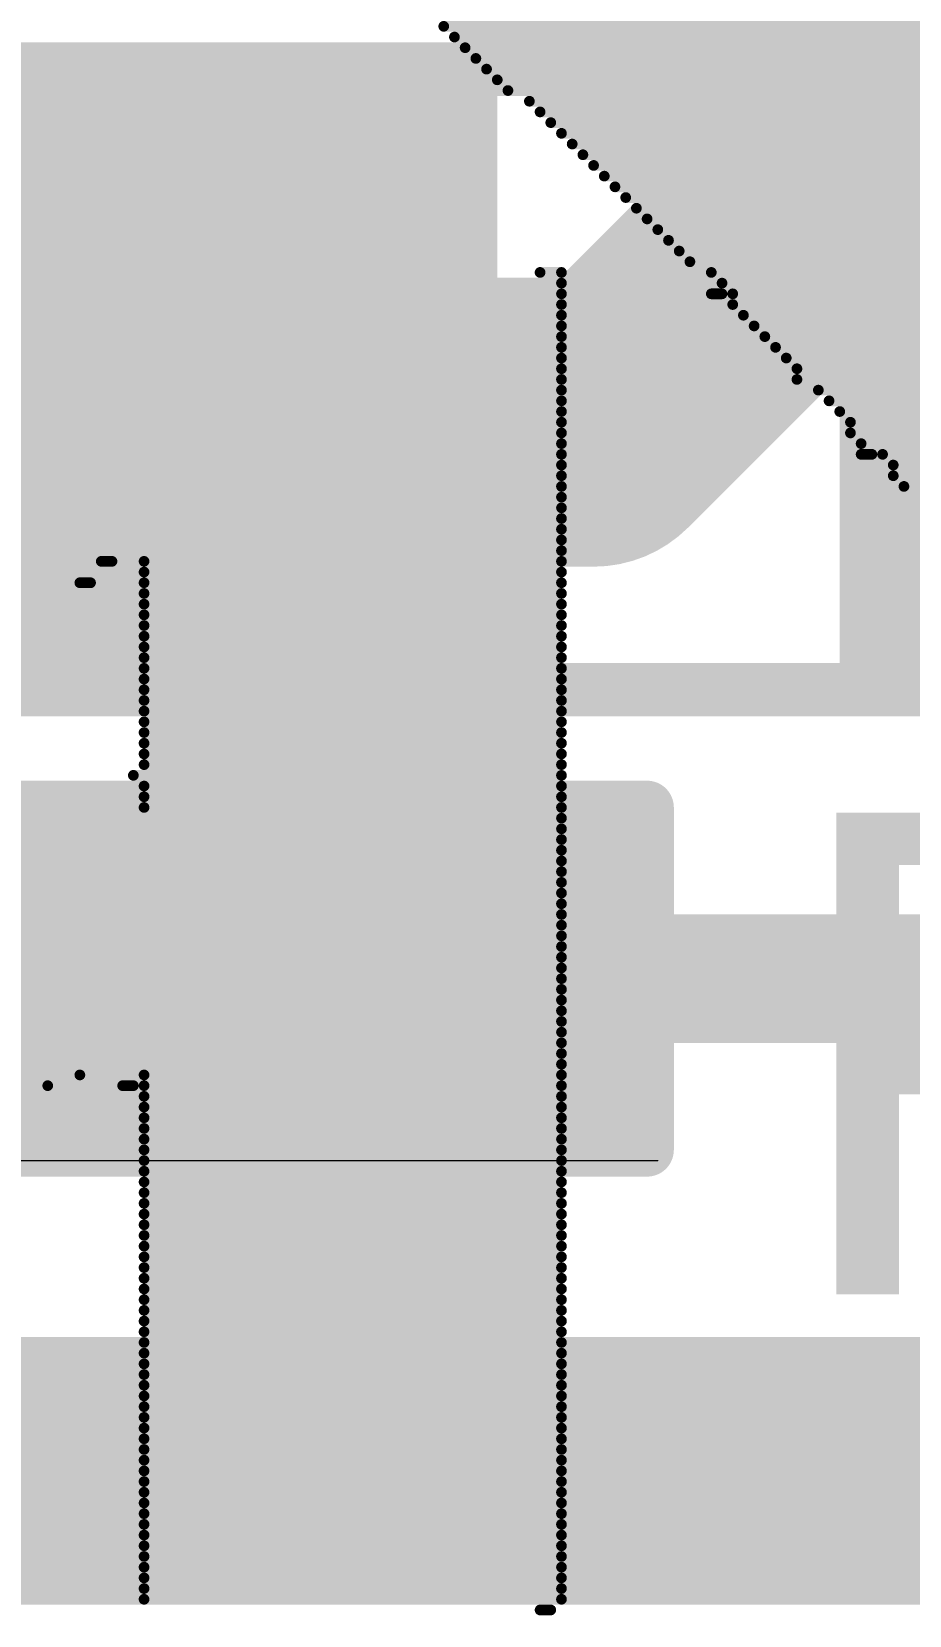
# Model space of a CAD drawing. Header units: millimetres. Extents: x -0.12 to 2.11, y 0 to 1.55.
# Drawn here: x 1.6295 to 1.7115, y 0.6885 to 0.8365 of the extents above; entities that cross this region are included whole.
import ezdxf

# ---------------------------------------------------------------- set-up
doc = ezdxf.new("R2010")
doc.units = ezdxf.units.MM
doc.header["$MEASUREMENT"] = 0
for name, color, linetype in [('BottomLayer', 5, 'Continuous'), ('BottomOverlay', 54, 'Continuous'), ('TopLayer', 1, 'Continuous'), ('TopOverlay', 2, 'Continuous'), ('TopPaste', 8, 'Continuous'), ('TopSolder', 216, 'Continuous')]:
    doc.layers.add(name, color=color, linetype=linetype)
doc.styles.add('Arial', font='', dxfattribs={"height": 0.2})
doc.styles.get('Arial').set_extended_font_data('Arial')

# ---------------------------------------------------------------- blocks, each defined once
blk = doc.blocks.new('RES_0805_1')
at = {"layer": 'TopLayer'}
for points in [[(-0.06, 0.025), (-0.02, 0.025), (-0.02, -0.025), (-0.06, -0.025)], [(0.02, 0.025), (0.06, 0.025), (0.06, -0.025), (0.02, -0.025)]]:
    blk.add_hatch(color=1, dxfattribs=at).paths.add_polyline_path(points)
at = {"layer": 'TopPaste'}
for points in [[(-0.06, 0.025), (-0.02, 0.025), (-0.02, -0.025), (-0.06, -0.025)], [(0.02, 0.025), (0.06, 0.025), (0.06, -0.025), (0.02, -0.025)]]:
    blk.add_hatch(color=8, dxfattribs=at).paths.add_polyline_path(points)
at = {"layer": 'TopSolder'}
for points in [[(-0.064, 0.029), (-0.016, 0.029), (-0.016, -0.029), (-0.064, -0.029)], [(0.016, 0.029), (0.064, 0.029), (0.064, -0.029), (0.016, -0.029)]]:
    blk.add_hatch(color=216, dxfattribs=at).paths.add_polyline_path(points)
at = {"layer": 'TopOverlay', "const_width": 0.005}
for points in [[(-0.064, -0.029), (-0.064, 0.029)], [(-0.064, 0.029), (0.064, 0.029)], [(0.064, -0.029), (0.064, 0.029)], [(-0.064, -0.029), (0.064, -0.029)]]:
    blk.add_lwpolyline(points, dxfattribs=at)
at = {"layer": 'TopOverlay', "const_width": 0.0025}
for points in [[(-0.06525, 0.029, 1), (-0.06275, 0.029, 1)], [(-0.06525, 0.029, 1), (-0.06275, 0.029, 1)], [(0.06275, 0.029, 1), (0.06525, 0.029, 1)], [(0.06275, 0.029, 1), (0.06525, 0.029, 1)], [(-0.06525, -0.029, 1), (-0.06275, -0.029, 1)], [(-0.06525, -0.029, 1), (-0.06275, -0.029, 1)], [(0.06275, -0.029, 1), (0.06525, -0.029, 1)], [(0.06275, -0.029, 1), (0.06525, -0.029, 1)]]:
    blk.add_lwpolyline(points, format="xyb", close=True, dxfattribs=at)
blk = doc.blocks.new('R__0402_5')
at = {"layer": 'TopLayer'}
for points in [[(-0.0275, -0.0125), (-0.0275, 0.0125), (-0.0095, 0.0125), (-0.0095, -0.0125)], [(0.0095, -0.0125), (0.0095, 0.0125), (0.0275, 0.0125), (0.0275, -0.0125)]]:
    blk.add_hatch(color=1, dxfattribs=at).paths.add_polyline_path(points)
at = {"layer": 'TopPaste'}
for points in [[(-0.0275, -0.0125), (-0.0275, 0.0125), (-0.0095, 0.0125), (-0.0095, -0.0125)], [(0.0095, -0.0125), (0.0095, 0.0125), (0.0275, 0.0125), (0.0275, -0.0125)]]:
    blk.add_hatch(color=8, dxfattribs=at).paths.add_polyline_path(points)
at = {"layer": 'TopSolder'}
for points in [[(-0.0315, -0.0165), (-0.0315, 0.0165), (-0.0055, 0.0165), (-0.0055, -0.0165)], [(0.0055, -0.0165), (0.0055, 0.0165), (0.0315, 0.0165), (0.0315, -0.0165)]]:
    blk.add_hatch(color=216, dxfattribs=at).paths.add_polyline_path(points)
at = {"layer": 'TopOverlay'}
for points, const_width in [([(-0.031, 0.016), (0.031, 0.016)], 0.005), ([(-0.031, -0.016), (-0.031, 0.016)], 0.005), ([(0.031, -0.016), (0.031, 0.016)], 0.005), ([(-0.031, -0.016), (0.031, -0.016)], 0.005), ([(-0.032, -0.017), (0.032, -0.017)], 0.000127)]:
    blk.add_lwpolyline(points, dxfattribs=dict(at, const_width=const_width))
for points, const_width in [([(-0.03225, 0.016, 1), (-0.02975, 0.016, 1)], 0.0025), ([(-0.03225, 0.016, 1), (-0.02975, 0.016, 1)], 0.0025), ([(0.02975, 0.016, 1), (0.03225, 0.016, 1)], 0.0025), ([(0.02975, 0.016, 1), (0.03225, 0.016, 1)], 0.0025), ([(-0.03225, -0.016, 1), (-0.02975, -0.016, 1)], 0.0025), ([(-0.03225, -0.016, 1), (-0.02975, -0.016, 1)], 0.0025), ([(0.02975, -0.016, 1), (0.03225, -0.016, 1)], 0.0025), ([(0.02975, -0.016, 1), (0.03225, -0.016, 1)], 0.0025), ([(-0.03203, -0.017, 1), (-0.03197, -0.017, 1)], 0.0000635), ([(0.03197, -0.017, 1), (0.03203, -0.017, 1)], 0.0000635)]:
    blk.add_lwpolyline(points, format="xyb", close=True, dxfattribs=dict(at, const_width=const_width))

msp = doc.modelspace()

# ---------------------------------------------------------------- hatches: boundary and pattern name
at = {"layer": 'TopLayer'}
msp.add_hatch(color=1, dxfattribs=at).paths.add_polyline_path([(1.559, 0.777), (1.671, 0.777), (1.671, 0.835), (1.559, 0.835)])

# ---------------------------------------------------------------- linework, layer by layer
at = {"layer": 'BottomLayer', "const_width": 0.025}
for points in [[(1.682, 0.799), (1.72821, 0.84521)], [(1.322, 0.799), (1.682, 0.799)], [(1.54, 0.702), (1.86, 0.702)]]:
    msp.add_lwpolyline(points, dxfattribs=at)
at = {"layer": 'BottomLayer', "const_width": 0.0125}
msp.add_lwpolyline([(1.67575, 0.799, 1), (1.68825, 0.799, 1)], format="xyb", close=True, dxfattribs=at)
msp.add_lwpolyline([(1.67575, 0.799, 1), (1.68825, 0.799, 1)], format="xyb", close=True, dxfattribs=at)
at = {"layer": 'BottomOverlay', "const_width": 0.001}
for points in [[(1.668, 0.837), (1.785, 0.837)], [(1.669, 0.836), (1.786, 0.836)], [(1.67, 0.835), (1.787, 0.835)], [(1.671, 0.834), (1.789, 0.834)], [(1.672, 0.833), (1.789, 0.833)], [(1.673, 0.832), (1.789, 0.832)], [(1.674, 0.831), (1.79, 0.831)], [(1.676, 0.83), (1.791, 0.83)], [(1.677, 0.829), (1.792, 0.829)], [(1.678, 0.828), (1.793, 0.828)], [(1.679, 0.827), (1.795, 0.827)], [(1.68, 0.826), (1.796, 0.826)], [(1.681, 0.825), (1.796, 0.825)], [(1.682, 0.824), (1.797, 0.824)], [(1.683, 0.823), (1.797, 0.823)], [(1.684, 0.822), (1.798, 0.822)], [(1.685, 0.821), (1.799, 0.821)], [(1.686, 0.82), (1.8, 0.82)], [(1.687, 0.819), (1.8, 0.819)], [(1.688, 0.818), (1.801, 0.818)], [(1.689, 0.817), (1.803, 0.817)], [(1.69, 0.816), (1.802, 0.816)], [(1.691, 0.815), (1.803, 0.815)], [(1.677, 0.814), (1.679, 0.814)], [(1.693, 0.814), (1.804, 0.814)], [(1.597, 0.813), (1.679, 0.813)], [(1.694, 0.813), (1.805, 0.813)], [(1.588, 0.811), (1.679, 0.811)], [(1.591, 0.812), (1.679, 0.812)], [(1.693, 0.812), (1.694, 0.812)], [(1.695, 0.812), (1.805, 0.812)], [(1.695, 0.811), (1.806, 0.811)], [(1.584, 0.81), (1.679, 0.81)], [(1.696, 0.81), (1.807, 0.81)], [(1.581, 0.808), (1.679, 0.808)], [(1.583, 0.809), (1.679, 0.809)], [(1.697, 0.809), (1.807, 0.809)], [(1.698, 0.808), (1.807, 0.808)], [(1.58, 0.807), (1.679, 0.807)], [(1.699, 0.807), (1.808, 0.807)], [(1.577, 0.805), (1.679, 0.805)], [(1.578, 0.806), (1.679, 0.806)], [(1.7, 0.806), (1.808, 0.806)], [(1.701, 0.805), (1.808, 0.805)], [(1.576, 0.804), (1.679, 0.804)], [(1.701, 0.804), (1.913, 0.804)], [(1.574, 0.802), (1.679, 0.802)], [(1.575, 0.803), (1.679, 0.803)], [(1.703, 0.803), (1.913, 0.803)], [(1.704, 0.802), (1.914, 0.802)], [(1.573, 0.801), (1.679, 0.801)], [(1.705, 0.801), (1.914, 0.801)], [(1.572, 0.799), (1.679, 0.799)], [(1.573, 0.8), (1.679, 0.8)], [(1.706, 0.8), (1.914, 0.8)], [(1.706, 0.799), (1.914, 0.799)], [(1.571, 0.798), (1.679, 0.798)], [(1.707, 0.798), (1.914, 0.798)], [(1.57, 0.796), (1.679, 0.796)], [(1.571, 0.797), (1.679, 0.797)], [(1.707, 0.797), (1.708, 0.797)], [(1.709, 0.797), (1.914, 0.797)], [(1.71, 0.796), (1.914, 0.796)], [(1.569, 0.795), (1.679, 0.795)], [(1.71, 0.795), (1.914, 0.795)], [(1.569, 0.794), (1.679, 0.794)], [(1.569, 0.793), (1.679, 0.793)], [(1.711, 0.794), (1.914, 0.794)], [(1.712, 0.793), (1.914, 0.793)], [(1.568, 0.792), (1.679, 0.792)], [(1.568, 0.791), (1.679, 0.791)], [(1.568, 0.79), (1.679, 0.79)], [(1.567, 0.789), (1.679, 0.789)], [(1.567, 0.788), (1.679, 0.788)], [(1.636, 0.787), (1.637, 0.787)], [(1.64, 0.787), (1.679, 0.787)], [(1.64, 0.786), (1.679, 0.786)], [(1.634, 0.785), (1.635, 0.785)], [(1.64, 0.785), (1.679, 0.785)], [(1.64, 0.784), (1.679, 0.784)], [(1.64, 0.783), (1.679, 0.783)], [(1.64, 0.782), (1.679, 0.782)], [(1.64, 0.781), (1.679, 0.781)], [(1.64, 0.78), (1.679, 0.78)], [(1.64, 0.779), (1.679, 0.779)], [(1.64, 0.778), (1.679, 0.778)], [(1.64, 0.777), (1.679, 0.777)], [(1.64, 0.776), (1.679, 0.776)], [(1.64, 0.775), (1.679, 0.775)], [(1.64, 0.774), (1.679, 0.774)], [(1.64, 0.773), (1.679, 0.773)], [(1.64, 0.772), (1.679, 0.772)], [(1.64, 0.771), (1.679, 0.771)], [(1.64, 0.77), (1.679, 0.77)], [(1.64, 0.769), (1.679, 0.769)], [(1.64, 0.768), (1.679, 0.768)], [(1.639, 0.767), (1.679, 0.767)], [(1.64, 0.766), (1.679, 0.766)], [(1.64, 0.765), (1.679, 0.765)], [(1.64, 0.764), (1.679, 0.764)], [(1.569, 0.763), (1.679, 0.763)], [(1.569, 0.762), (1.679, 0.762)], [(1.571, 0.761), (1.679, 0.761)], [(1.571, 0.76), (1.679, 0.76)], [(1.572, 0.759), (1.679, 0.759)], [(1.573, 0.758), (1.679, 0.758)], [(1.573, 0.757), (1.679, 0.757)], [(1.574, 0.756), (1.679, 0.756)], [(1.575, 0.755), (1.679, 0.755)], [(1.576, 0.754), (1.679, 0.754)], [(1.577, 0.753), (1.679, 0.753)], [(1.578, 0.752), (1.679, 0.752)], [(1.577, 0.751), (1.679, 0.751)], [(1.581, 0.75), (1.679, 0.75)], [(1.582, 0.749), (1.679, 0.749)], [(1.584, 0.748), (1.679, 0.748)], [(1.586, 0.747), (1.679, 0.747)], [(1.588, 0.746), (1.679, 0.746)], [(1.592, 0.745), (1.679, 0.745)], [(1.594, 0.744), (1.679, 0.744)], [(1.592, 0.743), (1.679, 0.743)], [(1.586, 0.741), (1.679, 0.741)], [(1.589, 0.742), (1.679, 0.742)], [(1.586, 0.74), (1.679, 0.74)], [(1.585, 0.739), (1.634, 0.739)], [(1.64, 0.739), (1.679, 0.739)], [(1.584, 0.738), (1.631, 0.738)], [(1.638, 0.738), (1.639, 0.738)], [(1.64, 0.738), (1.679, 0.738)], [(1.64, 0.737), (1.679, 0.737)], [(1.64, 0.736), (1.679, 0.736)], [(1.64, 0.735), (1.679, 0.735)], [(1.64, 0.734), (1.679, 0.734)], [(1.64, 0.733), (1.679, 0.733)], [(1.64, 0.732), (1.679, 0.732)], [(1.64, 0.731), (1.679, 0.731)], [(1.64, 0.73), (1.679, 0.73)], [(1.64, 0.729), (1.679, 0.729)], [(1.64, 0.728), (1.679, 0.728)], [(1.64, 0.727), (1.679, 0.727)], [(1.64, 0.726), (1.679, 0.726)], [(1.64, 0.725), (1.679, 0.725)], [(1.64, 0.724), (1.679, 0.724)], [(1.64, 0.723), (1.679, 0.723)], [(1.64, 0.722), (1.679, 0.722)], [(1.64, 0.721), (1.679, 0.721)], [(1.64, 0.72), (1.679, 0.72)], [(1.64, 0.719), (1.679, 0.719)], [(1.64, 0.718), (1.679, 0.718)], [(1.64, 0.717), (1.679, 0.717)], [(1.64, 0.716), (1.679, 0.716)], [(1.64, 0.715), (1.679, 0.715)], [(1.64, 0.714), (1.679, 0.714)], [(1.64, 0.713), (1.679, 0.713)], [(1.64, 0.712), (1.679, 0.712)], [(1.64, 0.711), (1.679, 0.711)], [(1.64, 0.71), (1.679, 0.71)], [(1.64, 0.709), (1.679, 0.709)], [(1.64, 0.708), (1.679, 0.708)], [(1.64, 0.707), (1.679, 0.707)], [(1.64, 0.706), (1.679, 0.706)], [(1.64, 0.705), (1.679, 0.705)], [(1.64, 0.704), (1.679, 0.704)], [(1.64, 0.703), (1.679, 0.703)], [(1.64, 0.702), (1.679, 0.702)], [(1.64, 0.701), (1.679, 0.701)], [(1.64, 0.7), (1.679, 0.7)], [(1.64, 0.699), (1.679, 0.699)], [(1.64, 0.698), (1.679, 0.698)], [(1.64, 0.697), (1.679, 0.697)], [(1.64, 0.696), (1.679, 0.696)], [(1.64, 0.695), (1.679, 0.695)], [(1.64, 0.694), (1.679, 0.694)], [(1.64, 0.693), (1.679, 0.693)], [(1.64, 0.692), (1.679, 0.692)], [(1.64, 0.691), (1.679, 0.691)], [(1.64, 0.69), (1.679, 0.69)], [(1.677, 0.689), (1.678, 0.689)]]:
    msp.add_lwpolyline(points, dxfattribs=at)
at = {"layer": 'BottomOverlay', "const_width": 0.0005}
for points in [[(1.66775, 0.837, 1), (1.66825, 0.837, 1)], [(1.66875, 0.836, 1), (1.66925, 0.836, 1)], [(1.66975, 0.835, 1), (1.67025, 0.835, 1)], [(1.67075, 0.834, 1), (1.67125, 0.834, 1)], [(1.67175, 0.833, 1), (1.67225, 0.833, 1)], [(1.67275, 0.832, 1), (1.67325, 0.832, 1)], [(1.67375, 0.831, 1), (1.67425, 0.831, 1)], [(1.67575, 0.83, 1), (1.67625, 0.83, 1)], [(1.67675, 0.829, 1), (1.67725, 0.829, 1)], [(1.67775, 0.828, 1), (1.67825, 0.828, 1)], [(1.67875, 0.827, 1), (1.67925, 0.827, 1)], [(1.67975, 0.826, 1), (1.68025, 0.826, 1)], [(1.68075, 0.825, 1), (1.68125, 0.825, 1)], [(1.68175, 0.824, 1), (1.68225, 0.824, 1)], [(1.68275, 0.823, 1), (1.68325, 0.823, 1)], [(1.68375, 0.822, 1), (1.68425, 0.822, 1)], [(1.68475, 0.821, 1), (1.68525, 0.821, 1)], [(1.68575, 0.82, 1), (1.68625, 0.82, 1)], [(1.68675, 0.819, 1), (1.68725, 0.819, 1)], [(1.68775, 0.818, 1), (1.68825, 0.818, 1)], [(1.68875, 0.817, 1), (1.68925, 0.817, 1)], [(1.68975, 0.816, 1), (1.69025, 0.816, 1)], [(1.69075, 0.815, 1), (1.69125, 0.815, 1)], [(1.67675, 0.814, 1), (1.67725, 0.814, 1)], [(1.67875, 0.814, 1), (1.67925, 0.814, 1)], [(1.69275, 0.814, 1), (1.69325, 0.814, 1)], [(1.67875, 0.813, 1), (1.67925, 0.813, 1)], [(1.69375, 0.813, 1), (1.69425, 0.813, 1)], [(1.67875, 0.812, 1), (1.67925, 0.812, 1)], [(1.67875, 0.811, 1), (1.67925, 0.811, 1)], [(1.69275, 0.812, 1), (1.69325, 0.812, 1)], [(1.69375, 0.812, 1), (1.69425, 0.812, 1)], [(1.69475, 0.812, 1), (1.69525, 0.812, 1)], [(1.69475, 0.811, 1), (1.69525, 0.811, 1)], [(1.67875, 0.81, 1), (1.67925, 0.81, 1)], [(1.69575, 0.81, 1), (1.69625, 0.81, 1)], [(1.67875, 0.809, 1), (1.67925, 0.809, 1)], [(1.67875, 0.808, 1), (1.67925, 0.808, 1)], [(1.69675, 0.809, 1), (1.69725, 0.809, 1)], [(1.69775, 0.808, 1), (1.69825, 0.808, 1)], [(1.67875, 0.807, 1), (1.67925, 0.807, 1)], [(1.69875, 0.807, 1), (1.69925, 0.807, 1)], [(1.67875, 0.806, 1), (1.67925, 0.806, 1)], [(1.67875, 0.805, 1), (1.67925, 0.805, 1)], [(1.69975, 0.806, 1), (1.70025, 0.806, 1)], [(1.70075, 0.805, 1), (1.70125, 0.805, 1)], [(1.67875, 0.804, 1), (1.67925, 0.804, 1)], [(1.70075, 0.804, 1), (1.70125, 0.804, 1)], [(1.67875, 0.803, 1), (1.67925, 0.803, 1)], [(1.67875, 0.802, 1), (1.67925, 0.802, 1)], [(1.70275, 0.803, 1), (1.70325, 0.803, 1)], [(1.70375, 0.802, 1), (1.70425, 0.802, 1)], [(1.67875, 0.801, 1), (1.67925, 0.801, 1)], [(1.70475, 0.801, 1), (1.70525, 0.801, 1)], [(1.67875, 0.8, 1), (1.67925, 0.8, 1)], [(1.67875, 0.799, 1), (1.67925, 0.799, 1)], [(1.70575, 0.8, 1), (1.70625, 0.8, 1)], [(1.70575, 0.799, 1), (1.70625, 0.799, 1)], [(1.67875, 0.798, 1), (1.67925, 0.798, 1)], [(1.70675, 0.798, 1), (1.70725, 0.798, 1)], [(1.67875, 0.797, 1), (1.67925, 0.797, 1)], [(1.67875, 0.796, 1), (1.67925, 0.796, 1)], [(1.70675, 0.797, 1), (1.70725, 0.797, 1)], [(1.70775, 0.797, 1), (1.70825, 0.797, 1)], [(1.70875, 0.797, 1), (1.70925, 0.797, 1)], [(1.70975, 0.796, 1), (1.71025, 0.796, 1)], [(1.67875, 0.795, 1), (1.67925, 0.795, 1)], [(1.70975, 0.795, 1), (1.71025, 0.795, 1)], [(1.67875, 0.794, 1), (1.67925, 0.794, 1)], [(1.67875, 0.793, 1), (1.67925, 0.793, 1)], [(1.71075, 0.794, 1), (1.71125, 0.794, 1)], [(1.67875, 0.792, 1), (1.67925, 0.792, 1)], [(1.67875, 0.791, 1), (1.67925, 0.791, 1)], [(1.67875, 0.79, 1), (1.67925, 0.79, 1)], [(1.67875, 0.789, 1), (1.67925, 0.789, 1)], [(1.63575, 0.787, 1), (1.63625, 0.787, 1)], [(1.63675, 0.787, 1), (1.63725, 0.787, 1)], [(1.63975, 0.787, 1), (1.64025, 0.787, 1)], [(1.67875, 0.788, 1), (1.67925, 0.788, 1)], [(1.67875, 0.787, 1), (1.67925, 0.787, 1)], [(1.63975, 0.786, 1), (1.64025, 0.786, 1)], [(1.67875, 0.786, 1), (1.67925, 0.786, 1)], [(1.63375, 0.785, 1), (1.63425, 0.785, 1)], [(1.63475, 0.785, 1), (1.63525, 0.785, 1)], [(1.63975, 0.785, 1), (1.64025, 0.785, 1)], [(1.63975, 0.784, 1), (1.64025, 0.784, 1)], [(1.67875, 0.785, 1), (1.67925, 0.785, 1)], [(1.67875, 0.784, 1), (1.67925, 0.784, 1)], [(1.63975, 0.783, 1), (1.64025, 0.783, 1)], [(1.67875, 0.783, 1), (1.67925, 0.783, 1)], [(1.63975, 0.782, 1), (1.64025, 0.782, 1)], [(1.63975, 0.781, 1), (1.64025, 0.781, 1)], [(1.67875, 0.782, 1), (1.67925, 0.782, 1)], [(1.67875, 0.781, 1), (1.67925, 0.781, 1)], [(1.63975, 0.78, 1), (1.64025, 0.78, 1)], [(1.67875, 0.78, 1), (1.67925, 0.78, 1)], [(1.63975, 0.779, 1), (1.64025, 0.779, 1)], [(1.63975, 0.778, 1), (1.64025, 0.778, 1)], [(1.67875, 0.779, 1), (1.67925, 0.779, 1)], [(1.67875, 0.778, 1), (1.67925, 0.778, 1)], [(1.63975, 0.777, 1), (1.64025, 0.777, 1)], [(1.67875, 0.777, 1), (1.67925, 0.777, 1)], [(1.63975, 0.776, 1), (1.64025, 0.776, 1)], [(1.67875, 0.776, 1), (1.67925, 0.776, 1)], [(1.63975, 0.775, 1), (1.64025, 0.775, 1)], [(1.63975, 0.774, 1), (1.64025, 0.774, 1)], [(1.67875, 0.775, 1), (1.67925, 0.775, 1)], [(1.67875, 0.774, 1), (1.67925, 0.774, 1)], [(1.63975, 0.773, 1), (1.64025, 0.773, 1)], [(1.67875, 0.773, 1), (1.67925, 0.773, 1)], [(1.63975, 0.772, 1), (1.64025, 0.772, 1)], [(1.63975, 0.771, 1), (1.64025, 0.771, 1)], [(1.67875, 0.772, 1), (1.67925, 0.772, 1)], [(1.67875, 0.771, 1), (1.67925, 0.771, 1)], [(1.63975, 0.77, 1), (1.64025, 0.77, 1)], [(1.67875, 0.77, 1), (1.67925, 0.77, 1)], [(1.63975, 0.769, 1), (1.64025, 0.769, 1)], [(1.63975, 0.768, 1), (1.64025, 0.768, 1)], [(1.67875, 0.769, 1), (1.67925, 0.769, 1)], [(1.67875, 0.768, 1), (1.67925, 0.768, 1)], [(1.63875, 0.767, 1), (1.63925, 0.767, 1)], [(1.67875, 0.767, 1), (1.67925, 0.767, 1)], [(1.63975, 0.766, 1), (1.64025, 0.766, 1)], [(1.63975, 0.765, 1), (1.64025, 0.765, 1)], [(1.67875, 0.766, 1), (1.67925, 0.766, 1)], [(1.67875, 0.765, 1), (1.67925, 0.765, 1)], [(1.63975, 0.764, 1), (1.64025, 0.764, 1)], [(1.67875, 0.764, 1), (1.67925, 0.764, 1)], [(1.67875, 0.763, 1), (1.67925, 0.763, 1)], [(1.67875, 0.762, 1), (1.67925, 0.762, 1)], [(1.67875, 0.761, 1), (1.67925, 0.761, 1)], [(1.67875, 0.76, 1), (1.67925, 0.76, 1)], [(1.67875, 0.759, 1), (1.67925, 0.759, 1)], [(1.67875, 0.758, 1), (1.67925, 0.758, 1)], [(1.67875, 0.757, 1), (1.67925, 0.757, 1)], [(1.67875, 0.756, 1), (1.67925, 0.756, 1)], [(1.67875, 0.755, 1), (1.67925, 0.755, 1)], [(1.67875, 0.754, 1), (1.67925, 0.754, 1)], [(1.67875, 0.753, 1), (1.67925, 0.753, 1)], [(1.67875, 0.752, 1), (1.67925, 0.752, 1)], [(1.67875, 0.751, 1), (1.67925, 0.751, 1)], [(1.67875, 0.75, 1), (1.67925, 0.75, 1)], [(1.67875, 0.749, 1), (1.67925, 0.749, 1)], [(1.67875, 0.748, 1), (1.67925, 0.748, 1)], [(1.67875, 0.747, 1), (1.67925, 0.747, 1)], [(1.67875, 0.746, 1), (1.67925, 0.746, 1)], [(1.67875, 0.745, 1), (1.67925, 0.745, 1)], [(1.67875, 0.744, 1), (1.67925, 0.744, 1)], [(1.67875, 0.743, 1), (1.67925, 0.743, 1)], [(1.67875, 0.742, 1), (1.67925, 0.742, 1)], [(1.67875, 0.741, 1), (1.67925, 0.741, 1)], [(1.67875, 0.74, 1), (1.67925, 0.74, 1)], [(1.63375, 0.739, 1), (1.63425, 0.739, 1)], [(1.63975, 0.739, 1), (1.64025, 0.739, 1)], [(1.67875, 0.739, 1), (1.67925, 0.739, 1)], [(1.63075, 0.738, 1), (1.63125, 0.738, 1)], [(1.63775, 0.738, 1), (1.63825, 0.738, 1)], [(1.63875, 0.738, 1), (1.63925, 0.738, 1)], [(1.63975, 0.738, 1), (1.64025, 0.738, 1)], [(1.63975, 0.737, 1), (1.64025, 0.737, 1)], [(1.67875, 0.738, 1), (1.67925, 0.738, 1)], [(1.67875, 0.737, 1), (1.67925, 0.737, 1)], [(1.63975, 0.736, 1), (1.64025, 0.736, 1)], [(1.67875, 0.736, 1), (1.67925, 0.736, 1)], [(1.63975, 0.735, 1), (1.64025, 0.735, 1)], [(1.63975, 0.734, 1), (1.64025, 0.734, 1)], [(1.67875, 0.735, 1), (1.67925, 0.735, 1)], [(1.67875, 0.734, 1), (1.67925, 0.734, 1)], [(1.63975, 0.733, 1), (1.64025, 0.733, 1)], [(1.67875, 0.733, 1), (1.67925, 0.733, 1)], [(1.63975, 0.732, 1), (1.64025, 0.732, 1)], [(1.63975, 0.731, 1), (1.64025, 0.731, 1)], [(1.67875, 0.732, 1), (1.67925, 0.732, 1)], [(1.67875, 0.731, 1), (1.67925, 0.731, 1)], [(1.63975, 0.73, 1), (1.64025, 0.73, 1)], [(1.67875, 0.73, 1), (1.67925, 0.73, 1)], [(1.63975, 0.729, 1), (1.64025, 0.729, 1)], [(1.63975, 0.728, 1), (1.64025, 0.728, 1)], [(1.67875, 0.729, 1), (1.67925, 0.729, 1)], [(1.67875, 0.728, 1), (1.67925, 0.728, 1)], [(1.63975, 0.727, 1), (1.64025, 0.727, 1)], [(1.67875, 0.727, 1), (1.67925, 0.727, 1)], [(1.63975, 0.726, 1), (1.64025, 0.726, 1)], [(1.63975, 0.725, 1), (1.64025, 0.725, 1)], [(1.67875, 0.726, 1), (1.67925, 0.726, 1)], [(1.67875, 0.725, 1), (1.67925, 0.725, 1)], [(1.63975, 0.724, 1), (1.64025, 0.724, 1)], [(1.67875, 0.724, 1), (1.67925, 0.724, 1)], [(1.63975, 0.723, 1), (1.64025, 0.723, 1)], [(1.63975, 0.722, 1), (1.64025, 0.722, 1)], [(1.67875, 0.723, 1), (1.67925, 0.723, 1)], [(1.67875, 0.722, 1), (1.67925, 0.722, 1)], [(1.63975, 0.721, 1), (1.64025, 0.721, 1)], [(1.67875, 0.721, 1), (1.67925, 0.721, 1)], [(1.63975, 0.72, 1), (1.64025, 0.72, 1)], [(1.63975, 0.719, 1), (1.64025, 0.719, 1)], [(1.67875, 0.72, 1), (1.67925, 0.72, 1)], [(1.67875, 0.719, 1), (1.67925, 0.719, 1)], [(1.63975, 0.718, 1), (1.64025, 0.718, 1)], [(1.67875, 0.718, 1), (1.67925, 0.718, 1)], [(1.63975, 0.717, 1), (1.64025, 0.717, 1)], [(1.63975, 0.716, 1), (1.64025, 0.716, 1)], [(1.67875, 0.717, 1), (1.67925, 0.717, 1)], [(1.67875, 0.716, 1), (1.67925, 0.716, 1)], [(1.63975, 0.715, 1), (1.64025, 0.715, 1)], [(1.67875, 0.715, 1), (1.67925, 0.715, 1)], [(1.63975, 0.714, 1), (1.64025, 0.714, 1)], [(1.63975, 0.713, 1), (1.64025, 0.713, 1)], [(1.67875, 0.714, 1), (1.67925, 0.714, 1)], [(1.67875, 0.713, 1), (1.67925, 0.713, 1)], [(1.63975, 0.712, 1), (1.64025, 0.712, 1)], [(1.67875, 0.712, 1), (1.67925, 0.712, 1)], [(1.63975, 0.711, 1), (1.64025, 0.711, 1)], [(1.63975, 0.71, 1), (1.64025, 0.71, 1)], [(1.67875, 0.711, 1), (1.67925, 0.711, 1)], [(1.67875, 0.71, 1), (1.67925, 0.71, 1)], [(1.63975, 0.709, 1), (1.64025, 0.709, 1)], [(1.67875, 0.709, 1), (1.67925, 0.709, 1)], [(1.63975, 0.708, 1), (1.64025, 0.708, 1)], [(1.63975, 0.707, 1), (1.64025, 0.707, 1)], [(1.67875, 0.708, 1), (1.67925, 0.708, 1)], [(1.67875, 0.707, 1), (1.67925, 0.707, 1)], [(1.63975, 0.706, 1), (1.64025, 0.706, 1)], [(1.67875, 0.706, 1), (1.67925, 0.706, 1)], [(1.63975, 0.705, 1), (1.64025, 0.705, 1)], [(1.63975, 0.704, 1), (1.64025, 0.704, 1)], [(1.67875, 0.705, 1), (1.67925, 0.705, 1)], [(1.67875, 0.704, 1), (1.67925, 0.704, 1)], [(1.63975, 0.703, 1), (1.64025, 0.703, 1)], [(1.67875, 0.703, 1), (1.67925, 0.703, 1)], [(1.63975, 0.702, 1), (1.64025, 0.702, 1)], [(1.67875, 0.702, 1), (1.67925, 0.702, 1)], [(1.63975, 0.701, 1), (1.64025, 0.701, 1)], [(1.63975, 0.7, 1), (1.64025, 0.7, 1)], [(1.67875, 0.701, 1), (1.67925, 0.701, 1)], [(1.67875, 0.7, 1), (1.67925, 0.7, 1)], [(1.63975, 0.699, 1), (1.64025, 0.699, 1)], [(1.67875, 0.699, 1), (1.67925, 0.699, 1)], [(1.63975, 0.698, 1), (1.64025, 0.698, 1)], [(1.63975, 0.697, 1), (1.64025, 0.697, 1)], [(1.67875, 0.698, 1), (1.67925, 0.698, 1)], [(1.67875, 0.697, 1), (1.67925, 0.697, 1)], [(1.63975, 0.696, 1), (1.64025, 0.696, 1)], [(1.67875, 0.696, 1), (1.67925, 0.696, 1)], [(1.63975, 0.695, 1), (1.64025, 0.695, 1)], [(1.63975, 0.694, 1), (1.64025, 0.694, 1)], [(1.67875, 0.695, 1), (1.67925, 0.695, 1)], [(1.67875, 0.694, 1), (1.67925, 0.694, 1)], [(1.63975, 0.693, 1), (1.64025, 0.693, 1)], [(1.67875, 0.693, 1), (1.67925, 0.693, 1)], [(1.63975, 0.692, 1), (1.64025, 0.692, 1)], [(1.63975, 0.691, 1), (1.64025, 0.691, 1)], [(1.67875, 0.692, 1), (1.67925, 0.692, 1)], [(1.67875, 0.691, 1), (1.67925, 0.691, 1)], [(1.63975, 0.69, 1), (1.64025, 0.69, 1)], [(1.67875, 0.69, 1), (1.67925, 0.69, 1)], [(1.67675, 0.689, 1), (1.67725, 0.689, 1)], [(1.67775, 0.689, 1), (1.67825, 0.689, 1)]]:
    msp.add_lwpolyline(points, format="xyb", close=True, dxfattribs=at)
at = {"layer": 'TopLayer', "const_width": 0.012}
for points in [[(1.5772, 0.748), (1.6375, 0.748)], [(1.6745, 0.748), (1.788, 0.748)]]:
    msp.add_lwpolyline(points, dxfattribs=at)
at = {"layer": 'TopLayer', "const_width": 0.006}
for points in [[(1.6345, 0.748, 1), (1.6405, 0.748, 1)], [(1.6715, 0.748, 1), (1.6775, 0.748, 1)]]:
    msp.add_lwpolyline(points, format="xyb", close=True, dxfattribs=at)

# ---------------------------------------------------------------- block references
for name, p in [('RES_0805_1', (1.689, 0.804)), ('R__0402_5', (1.656, 0.748))]:
    msp.add_blockref(name, p)

# ---------------------------------------------------------------- texts
at = {"layer": 'TopOverlay', "style": 'Arial'}
msp.add_text('R6', height=0.045, dxfattribs=at).set_placement((1.69951, 0.71851))

doc.saveas('drawing.dxf')
